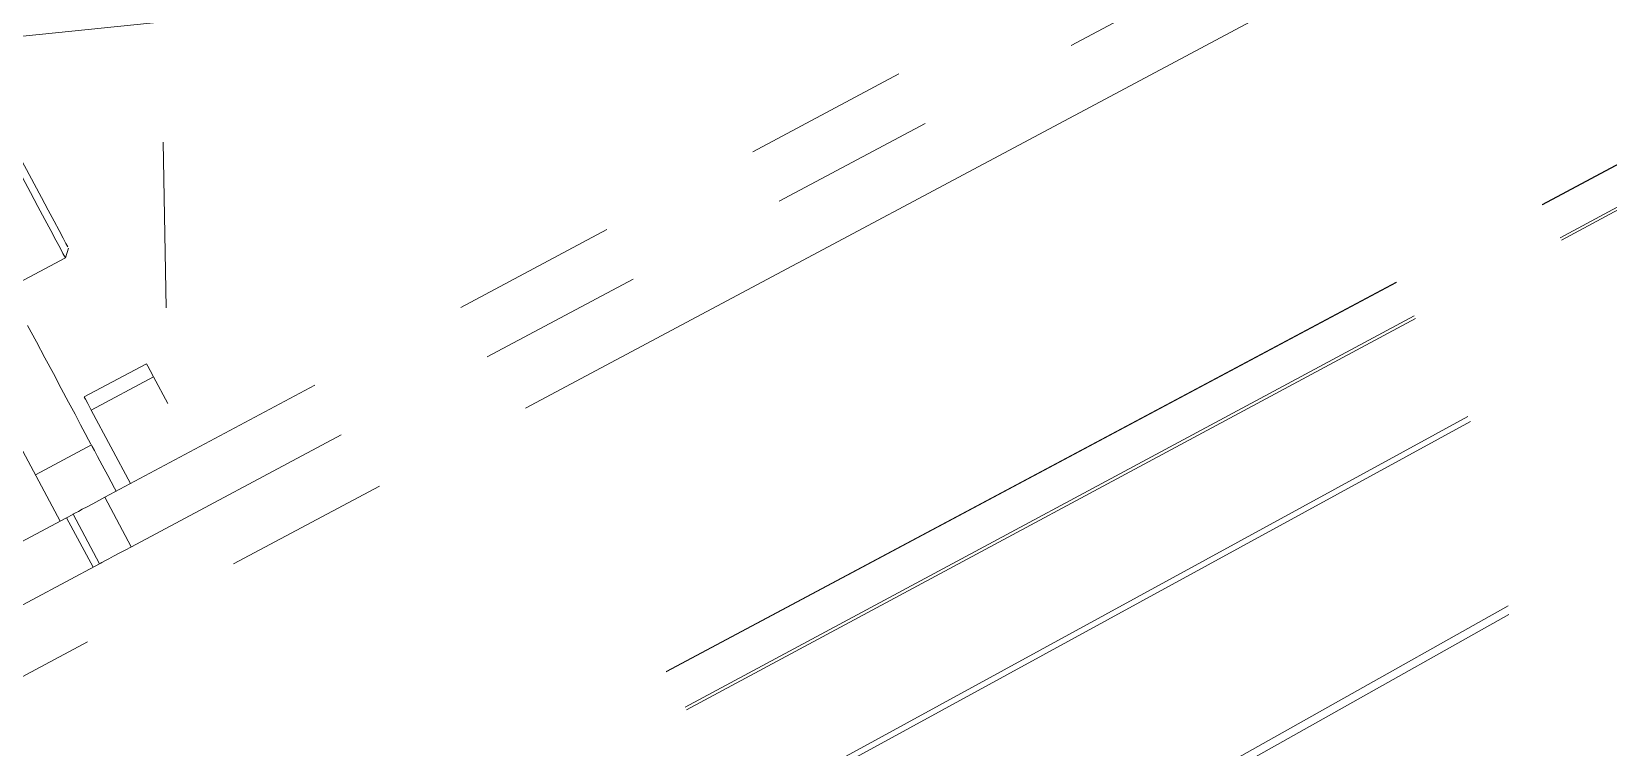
# Model space of a CAD drawing. Header units: millimetres. Extents: x 3 to 592, y 5 to 207.
# Drawn here: x 54.35 to 66.45, y 28.87 to 34.37 of the extents above; entities that cross this region are included whole.
import ezdxf

# ---------------------------------------------------------------- set-up
doc = ezdxf.new("R2010")
doc.units = ezdxf.units.MM

msp = doc.modelspace()

# ---------------------------------------------------------------- linework, layer by layer
at = {"color": 7, "lineweight": 0}
for points in [[(86.324722, 37.606111), (42.156944, 33.090556)], [(54.571336, 30.607564), (51.600947, 36.175103)], [(54.571336, 30.607564), (51.600947, 36.175103)], [(63.94009, 35.117652), (62.329956, 34.258699)], [(63.94009, 35.117652), (62.329956, 34.258699)], [(58.142388, 31.473743), (63.744972, 34.462649)], [(58.142388, 31.473743), (63.744972, 34.462649)], [(54.611129, 32.627993), (54.592432, 32.662566), (54.569854, 32.705604), (54.538457, 32.764166), (54.499298, 32.837543), (54.453084, 32.923974), (54.400873, 33.022046), (54.343723, 33.129291), (54.28234, 33.243943), (54.218487, 33.363535), (54.153576, 33.485949), (54.088312, 33.60801), (54.024459, 33.727602), (53.963429, 33.842254), (53.906279, 33.949499), (53.853715, 34.047571), (53.807501, 34.134002), (53.768696, 34.207379), (53.737298, 34.265941), (53.714368, 34.308979), (53.700609, 34.334732)], [(54.611129, 32.627993), (54.592432, 32.662566), (54.569854, 32.705604), (54.538457, 32.764166), (54.499298, 32.837543), (54.453084, 32.923974), (54.400873, 33.022046), (54.343723, 33.129291), (54.28234, 33.243943), (54.218487, 33.363535), (54.153576, 33.485949), (54.088312, 33.60801), (54.024459, 33.727602), (53.963429, 33.842254), (53.906279, 33.949499), (53.853715, 34.047571), (53.807501, 34.134002), (53.768696, 34.207379), (53.737298, 34.265941), (53.714368, 34.308979), (53.700609, 34.334732)], [(53.771059, 34.320692), (53.78129, 34.301289), (53.799634, 34.267422), (53.826092, 34.217328), (53.861017, 34.152064), (53.902998, 34.073394), (53.951329, 33.982378), (54.005304, 33.881836), (54.063159, 33.773181), (54.12419, 33.658881), (54.186631, 33.541406), (54.249779, 33.423578), (54.311515, 33.307514), (54.371134, 33.195683), (54.427226, 33.090556), (54.478379, 32.9946), (54.523887, 32.909581), (54.56234, 32.837261), (54.593031, 32.779758), (54.615609, 32.737425), (54.629367, 32.711672)], [(53.771059, 34.320692), (53.78129, 34.301289), (53.799634, 34.267422), (53.826092, 34.217328), (53.861017, 34.152064), (53.902998, 34.073394), (53.951329, 33.982378), (54.005304, 33.881836), (54.063159, 33.773181), (54.12419, 33.658881), (54.186631, 33.541406), (54.249779, 33.423578), (54.311515, 33.307514), (54.371134, 33.195683), (54.427226, 33.090556), (54.478379, 32.9946), (54.523887, 32.909581), (54.56234, 32.837261), (54.593031, 32.779758), (54.615609, 32.737425), (54.629367, 32.711672)], [(61.006759, 34.040807), (59.886233, 33.443044)], [(61.006759, 34.040807), (59.886233, 33.443044)], [(61.20943, 33.660936), (60.088904, 33.063173)], [(61.20943, 33.660936), (60.088904, 33.063173)], [(65.944142, 33.038484), (67.064658, 33.636265)], [(65.944142, 33.038484), (67.064658, 33.636265)], [(67.065838, 33.633731), (65.945322, 33.03595)], [(67.065838, 33.633731), (65.945322, 33.03595)], [(55.361288, 33.515217), (55.383615, 32.245414)], [(55.361288, 33.515217), (55.383615, 32.245414)], [(66.080505, 32.782739), (67.199481, 33.383399)], [(66.080505, 32.782739), (67.199481, 33.383399)], [(67.209663, 33.364252), (66.090688, 32.763592)], [(67.209663, 33.364252), (66.090688, 32.763592)], [(58.765707, 32.84528), (57.645181, 32.247517)], [(58.765707, 32.84528), (57.645181, 32.247517)], [(54.611129, 32.627993), (54.634059, 32.703135)], [(54.611129, 32.627993), (54.634059, 32.703135)], [(54.219016, 32.418796), (54.611305, 32.627993)], [(54.219016, 32.418796), (54.611305, 32.627993)], [(58.968378, 32.465409), (57.847851, 31.867646)], [(58.968378, 32.465409), (57.847851, 31.867646)], [(59.221041, 29.451797), (64.823625, 32.440703)], [(59.221041, 29.451797), (64.823625, 32.440703)], [(64.824805, 32.438169), (59.222221, 29.449264)], [(64.824805, 32.438169), (59.222221, 29.449264)], [(54.320757, 32.110045), (54.388138, 31.984103), (54.45446, 31.859573), (54.518666, 31.739276), (54.578991, 31.625681), (54.635083, 31.520906), (54.684824, 31.42742), (54.727863, 31.346987), (54.763141, 31.281017), (54.789599, 31.230923), (54.807238, 31.198114)], [(54.320757, 32.110045), (54.388138, 31.984103), (54.45446, 31.859573), (54.518666, 31.739276), (54.578991, 31.625681), (54.635083, 31.520906), (54.684824, 31.42742), (54.727863, 31.346987), (54.763141, 31.281017), (54.789599, 31.230923), (54.807238, 31.198114)], [(59.36665, 29.178776), (64.961529, 32.182078)], [(59.36665, 29.178776), (64.961529, 32.182078)], [(64.971712, 32.162932), (59.376832, 29.15963)], [(64.971712, 32.162932), (59.376832, 29.15963)], [(55.233252, 31.815969), (54.755239, 31.560911)], [(55.233252, 31.815969), (54.755239, 31.560911)], [(55.287757, 31.713805), (54.809743, 31.458747)], [(55.287757, 31.713805), (54.809743, 31.458747)], [(55.233252, 31.815969), (55.242778, 31.797978), (55.260769, 31.764464), (55.287933, 31.713664)], [(55.233252, 31.815969), (55.242778, 31.797978), (55.260769, 31.764464), (55.287933, 31.713664)], [(55.396589, 31.509794), (55.287933, 31.713699)], [(55.396589, 31.509794), (55.287933, 31.713699)], [(56.524654, 31.649754), (54.914447, 30.790762)], [(56.524654, 31.649754), (54.914447, 30.790762)], [(54.809849, 31.458853), (54.783037, 31.5093), (54.765046, 31.542814), (54.756226, 31.559394)], [(54.809849, 31.458853), (54.783037, 31.5093), (54.765046, 31.542814), (54.756226, 31.559394)], [(55.110521, 30.895219), (54.809954, 31.458958)], [(55.110521, 30.895219), (54.809954, 31.458958)], [(59.801668, 28.364413), (65.373637, 31.410009)], [(59.801668, 28.364413), (65.373637, 31.410009)], [(65.393339, 31.372903), (59.82137, 28.327307)], [(65.393339, 31.372903), (59.82137, 28.327307)], [(56.727325, 31.269883), (55.117118, 30.410891)], [(56.727325, 31.269883), (55.117118, 30.410891)], [(54.81066, 31.191729), (54.381682, 30.962776)], [(54.81066, 31.191729), (54.381682, 30.962776)], [(54.81066, 31.191729), (54.81701, 31.179382), (54.833238, 31.149749), (54.858285, 31.102124), (54.892857, 31.037918), (54.935896, 30.957132), (54.986696, 30.861529), (55.000102, 30.836482)], [(54.81066, 31.191729), (54.81701, 31.179382), (54.833238, 31.149749), (54.858285, 31.102124), (54.892857, 31.037918), (54.935896, 30.957132), (54.986696, 30.861529), (55.000102, 30.836482)], [(55.901354, 30.278181), (57.021871, 30.875962)], [(55.901354, 30.278181), (57.021871, 30.875962)], [(54.669372, 30.659846), (54.68807, 30.669724), (54.710648, 30.681718), (54.740986, 30.698299), (54.778381, 30.718054), (54.820714, 30.740632), (54.866575, 30.764974), (54.914553, 30.790727)], [(54.669372, 30.659846), (54.68807, 30.669724), (54.710648, 30.681718), (54.740986, 30.698299), (54.778381, 30.718054), (54.820714, 30.740632), (54.866575, 30.764974), (54.914553, 30.790727)], [(54.914447, 30.790621), (55.116942, 30.410679)], [(54.914447, 30.790621), (55.116942, 30.410679)], [(54.620372, 30.633705), (50.454066, 28.410852)], [(54.620372, 30.633705), (50.454066, 28.410852)], [(54.620372, 30.633705), (54.668349, 30.659105)], [(54.620372, 30.633705), (54.668349, 30.659105)], [(54.823007, 30.253834), (54.620513, 30.633776)], [(54.823007, 30.253834), (54.620513, 30.633776)], [(54.872043, 30.279975), (54.669549, 30.659917)], [(54.872043, 30.279975), (54.669549, 30.659917)], [(55.117118, 30.41075), (55.06914, 30.38535), (55.023279, 30.360655), (54.980946, 30.338077), (54.943904, 30.318322), (54.913213, 30.302094), (54.890635, 30.2901), (54.876876, 30.282339)], [(55.117118, 30.41075), (55.06914, 30.38535), (55.023279, 30.360655), (54.980946, 30.338077), (54.943904, 30.318322), (54.913213, 30.302094), (54.890635, 30.2901), (54.876876, 30.282339)], [(54.095145, 29.865433), (54.872079, 30.279904)], [(54.095145, 29.865433), (54.872079, 30.279904)], [(60.147708, 26.844694), (65.682106, 29.958043)], [(60.147708, 26.844694), (65.682106, 29.958043)], [(65.686708, 29.89146), (60.152309, 26.778113)], [(65.686708, 29.89146), (60.152309, 26.778113)], [(53.660321, 29.082619), (54.780838, 29.6804)], [(53.660321, 29.082619), (54.780838, 29.6804)]]:
    msp.add_lwpolyline(points, dxfattribs=at)

doc.saveas('drawing.dxf')
